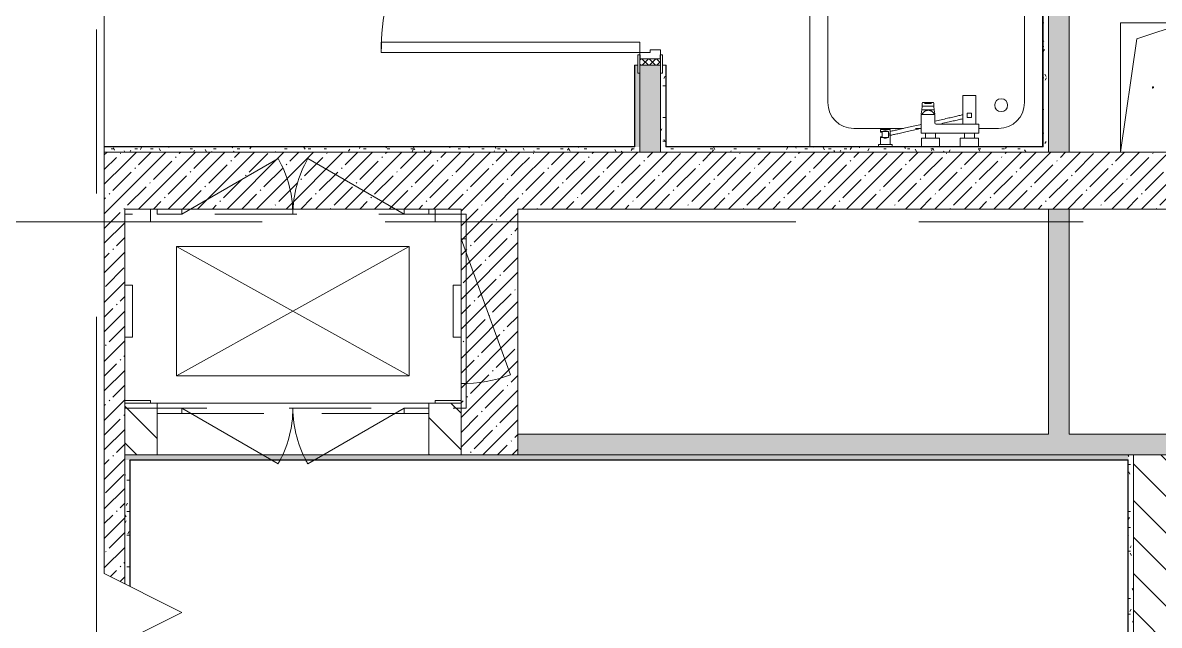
# Model space of a CAD drawing. Header units: millimetres. Extents: x 81566 to 292854, y -8553 to 29000.
# Drawn here: x 84575 to 88970, y 15441 to 17770 of the extents above; entities that cross this region are included whole.
import ezdxf

# ---------------------------------------------------------------- set-up
doc = ezdxf.new("R2010")
doc.units = ezdxf.units.MM
for name, pattern in [('Осевая', [3175, 635, -476.25, 1587.5, -476.25]), ('Снесенные', [714.375, 476.25, -238.125]), ('Штрих', [635, 317.5, -317.5]), ('Штрих короткий', [300, 150, -150])]:
    doc.linetypes.add(name, pattern=pattern)
for name, color, linetype, lineweight in [('A-DETL-GENF', 7, 'Continuous', 9), ('A-DOOR', 7, 'Continuous', 9), ('A-DOOR-FRAM-2', 7, 'Continuous', 9), ('A-GENM', 7, 'Continuous', 9), ('A-GENM-1', 7, 'Штрих', 9), ('A-WALL', 7, 'Continuous', 9), ('I-WALL', 7, 'Continuous', 9), ('M-EQPM-4', 7, 'Снесенные', 9), ('Оси', 7, 'Continuous', 9), ('Оси-2', 7, 'Осевая', 9)]:
    doc.layers.add(name, color=color, linetype=linetype, lineweight=lineweight)
for name, color, linetype, lineweight, true_color in [('A-DOOR-1', 7, 'Continuous', 9, 0xc0c0c0), ('A-DOOR-2', 7, 'Штрих короткий', 9, 0xc0c0c0), ('A-DOOR-FRAM-1', 7, 'Continuous', 9, 0xc0c0c0), ('A-WALL-1', 9, 'Continuous', 9, 0x808080), ('A-WALL-FNSH-1', 9, 'Continuous', 9, 0x808080), ('M-EQPM-1', 7, 'Continuous', 9, 0xb2b2b2), ('M-EQPM-2', 7, 'Штрих', 9, 0xb2b2b2), ('M-EQPM-3', 7, 'Continuous', 9, 0x52e2e2), ('P-SANR-FIXT-1', 9, 'Continuous', 13, 0x808080)]:
    doc.layers.add(name, color=color, linetype=linetype, lineweight=lineweight, true_color=true_color)
pattern_1 = [(45, (0, 0), (-57.024626, 57.024626), []), (45, (57.025, 0), (-57.024626, 57.024626), [100.806, -20.161, 3.353, -16.808])]
pattern_2 = [(135, (0, 0), (-70.71068, -70.71068), [])]
pattern_3 = [(135, (0, 0), (-75.43415, -75.43415), [106.68, -17.78, 3.556, -17.78]), (135, (0, 75.39), (-75.43415, -75.43415), []), (50, (0, 0), (127.52922, -11.15758), [13.335, -146.685]), (355, (0, 0), (-24.66966, 133.74002), [10.668, -117.348]), (100.451, (10.63, -0.93), (102.85973, 122.58178), [11.333, -124.663]), (46.184, (0, 35.56), (189.75516, -29.43036), [20.002, -220.027]), (96.636, (15.81, 33.1), (166.1822, 173.1996), [17, -186.995]), (351.184, (0, 35.56), (166.18393, 173.19757), [16.002, -176.022]), (21, (17.78, 26.67), (106.13027, -71.58603), [13.335, -146.685]), (326, (17.78, 26.67), (43.26188, 128.93175), [10.668, -117.348]), (71.451, (26.62, 20.7), (149.39198, 57.34505), [11.333, -124.663]), (37.5, (0, 0), (2.162228, 59.188357), [3.353, -112.573, 3.353, -115.773, -117.792]), (37.5, (0, 0), (2.162228, 59.188357), [-235.052, 3.353, -114.44]), (7.5, (0, 0), (46.773857, 70.126152), [3.353, -64.567, 3.353, -109.906, -44.894]), (7.5, (0, 0), (46.773857, 70.126152), [-181.178, 3.353, -41.542]), (327.5, (-39.65, 0), (94.913671, -4.010093), [3.353, -41.097, 3.353, -135.331, -184.023]), (327.5, (-39.65, 0), (94.913671, -4.010093), [-183.134, 3.353, -180.67]), (317.5, (-57.43, 0), (103.69057, 17.79882), [3.353, -54.432, 3.353, -88.748, -130.683]), (317.5, (-57.43, 0), (103.69057, 17.79882), [-149.885, 3.353, -127.33])]
pattern_4 = [(0, (0, 0), (121.92, 30.48), [10.058, -81.382, 10.058, -81.382, -487.68]), (0, (0, 0), (121.92, 30.48), [-182.88, 10.058, -172.822, 10.058, -81.382, -213.36]), (0, (0, 0), (121.92, 30.48), [-457.2, 10.058, -50.902, 10.058, -142.342]), (120, (45.72, 15.24), (-87.356454, 90.345817), [10.058, -81.382, 10.058, -81.382, -487.68]), (120, (45.72, 15.24), (-87.356454, 90.345817), [-182.88, 10.058, -172.822, 10.058, -81.382, -213.36]), (120, (45.72, 15.24), (-87.356454, 90.345817), [-457.2, 10.058, -50.902, 10.058, -142.342]), (240, (60.96, 76.2), (-34.563546, -120.825817), [10.058, -81.382, 10.058, -81.382, -487.68]), (240, (60.96, 76.2), (-34.563546, -120.825817), [-182.88, 10.058, -172.822, 10.058, -81.382, -213.36]), (240, (60.96, 76.2), (-34.563546, -120.825817), [-457.2, 10.058, -50.902, 10.058, -142.342])]

# ---------------------------------------------------------------- blocks, each defined once
blk = doc.blocks.new('SND_Aquanet_Душевой поддон_HX108_Квадратный_С опорами_Сантехкомплект__$ - 900х900-30658251-План расстановки мебели и оборудования 2 этажа в осях 23-33')
at = {"layer": 'P-SANR-FIXT-1'}
for p, q in [((-202, 450), (-450, 450)), ((-450, 450), (-450, -450)), ((-52, 450), (-132, 450)), ((133.6, 450), (18, 450)), ((450, 450), (182.4, 450)), ((450, -450), (450, 450)), ((-280, 380), (-203, 380)), ((19, 380), (41.9, 380)), ((88.2, 380), (280, 380)), ((-380, -280), (-380, 280)), ((380, 280), (380, -280)), ((280, -380), (-280, -380)), ((-450, -450), (450, -450))]:
    blk.add_line(p, q, dxfattribs=at)
for centre, radius, start, end in [((-280, 280), 100, 90, 180), ((280, 280), 100, 0, 90), ((-290, 290), 25, 90, 270), ((-290, 290), 25, 270, 90), ((-280, -280), 100, 180, 270), ((280, -280), 100, 270, 0)]:
    blk.add_arc(centre, radius, start, end, dxfattribs=at)
blk = doc.blocks.new('DOR_Проход в стене_Прямоугольный - 1050x1150 EI30-23344994-План расстановки мебели и оборудования 2 этажа в осях 23-33')
at = {"layer": 'A-DOOR-2'}
for p, q in [((525, 100), (-525, 100)), ((525, -100), (-525, -100))]:
    blk.add_line(p, q, dxfattribs=at)
blk = doc.blocks.new('160_Подъемник - 160_Подъемник-23521422-План расстановки мебели и оборудования 2 этажа в осях 23-33')
at = {"layer": 'A-GENM'}
for p, q in [((220, 0), (592.4, 215)), ((220, 0), (592.4, 215)), ((566.4, 200), (592.4, 215)), ((733.6, 200), (707.6, 215)), ((1080, 0), (707.6, 215)), ((1080, 0), (707.6, 215)), ((-20, -95), (-20, 0)), ((-20, 0), (0, 0)), ((0, 0), (0, -95)), ((220, 20), (125, 20)), ((125, 20), (125, 0)), ((220, 20), (125, 20)), ((125, 20), (125, 0)), ((220, 0), (220, 20)), ((220, 0), (220, 20)), ((1080, 0), (1080, 20)), ((1080, 20), (1175, 20)), ((1080, 0), (1080, 20)), ((1080, 20), (1175, 20)), ((1175, 20), (1175, 0)), ((1175, 20), (1175, 0)), ((125, 0), (220, 0)), ((125, 0), (220, 0)), ((1175, 0), (1080, 0)), ((1175, 0), (1080, 0)), ((0, -655), (-191.5, -128.8)), ((0, -95), (-20, -95)), ((0, -655), (-20, -655)), ((-20, -655), (-20, -750)), ((0, -750), (0, -655)), ((-20, -750), (0, -750)), ((125, -770), (125, -750)), ((125, -750), (220, -750)), ((125, -770), (125, -750)), ((125, -750), (220, -750)), ((125, -770), (125, -750)), ((125, -750), (220, -750)), ((220, -770), (125, -770)), ((220, -770), (125, -770)), ((220, -750), (220, -770)), ((220, -750), (254.6, -770)), ((220, -750), (220, -770)), ((220, -750), (592.4, -965)), ((220, -750), (220, -770)), ((220, -750), (592.4, -965)), ((1080, -750), (707.6, -965)), ((1080, -750), (707.6, -965)), ((1080, -750), (1045.4, -770)), ((1080, -750), (1080, -770)), ((1175, -750), (1080, -750)), ((1080, -750), (1080, -770)), ((1175, -750), (1080, -750)), ((1080, -750), (1080, -770)), ((1175, -750), (1080, -750)), ((1080, -770), (1175, -770)), ((1080, -770), (1175, -770)), ((1175, -770), (1175, -750)), ((1175, -770), (1175, -750)), ((1175, -770), (1175, -750))]:
    blk.add_line(p, q, dxfattribs=at)
for centre, radius, start, end in [((220, 0), 430, 27.7919, 30), ((220, 0), 430, 0, 30), ((220, 0), 430, 0, 30), ((1080, 0), 430, 150, 180), ((1080, 0), 430, 150, 180), ((1080, 0), 430, 150, 152.2081), ((0, -655), 560, 90, 110), ((220, -750), 430, 330, 0), ((220, -750), 430, 330, 0), ((220, -750), 430, 357.3215, 0), ((1080, -750), 430, 180, 182.6785), ((1080, -750), 430, 180, 210), ((1080, -750), 430, 180, 210)]:
    blk.add_arc(centre, radius, start, end, dxfattribs=at)
at = {"layer": 'A-GENM-1'}
for p, q in [((1080, 20), (220, 20)), ((220, 20), (1080, 20)), ((1080, 20), (220, 20)), ((220, 20), (1080, 20)), ((-20, -95), (-20, -655)), ((-20, -655), (-20, -95)), ((1080, -770), (220, -770)), ((220, -770), (1080, -770)), ((220, -770), (224.1, -770)), ((1080, -770), (1075.9, -770))]:
    blk.add_line(p, q, dxfattribs=at)
at = {"layer": 'M-EQPM-1'}
for p, q in [((1100, -625), (200, -125)), ((200, -625), (1100, -125)), ((1100, -125), (200, -125)), ((200, -125), (200, -625)), ((1100, -125), (200, -125)), ((200, -125), (200, -625)), ((200, -625), (200, -125)), ((200, -125), (1100, -125)), ((1100, -625), (1100, -125)), ((1100, -625), (1100, -125)), ((1100, -125), (1100, -625)), ((200, -625), (1100, -625)), ((200, -625), (1100, -625)), ((1100, -625), (200, -625))]:
    blk.add_line(p, q, dxfattribs=at)
at = {"layer": 'M-EQPM-2'}
for p, q in [((1300, 0), (0, 0)), ((0, 0), (0, -750)), ((1300, -750), (1300, 0)), ((0, -750), (1300, -750))]:
    blk.add_line(p, q, dxfattribs=at)
blk = doc.blocks.new('Закладная деталь приямка - 150_100-20924311-План расстановки мебели и оборудования 2 этажа в осях 23-33')
at = {"layer": 'M-EQPM-4'}
for p, q in [((86170, 17000), (86170, 17050)), ((86170, 17000), (86170, 17050)), ((86270, 17000), (86170, 17000)), ((86170, 17000), (86270, 17000))]:
    blk.add_line(p, q, dxfattribs=at)
blk = doc.blocks.new('Закладная деталь приямка - 200_100-20924312-План расстановки мебели и оборудования 2 этажа в осях 23-33')
at = {"layer": 'M-EQPM-4'}
for p, q in [((85000, 16755), (84970, 16755)), ((85000, 16755), (84970, 16755)), ((85000, 16555), (85000, 16755)), ((85000, 16755), (85000, 16555)), ((84970, 16555), (85000, 16555)), ((85000, 16555), (84970, 16555))]:
    blk.add_line(p, q, dxfattribs=at)
blk = doc.blocks.new('Закладная деталь приямка - 200_100-V11-План расстановки мебели и оборудования 2 этажа в осях 23-33')
at = {"layer": 'M-EQPM-4'}
for p, q in [((86240, 16755), (86240, 16555)), ((86240, 16555), (86240, 16755)), ((86270, 16755), (86240, 16755)), ((86240, 16755), (86270, 16755)), ((86240, 16555), (86270, 16555)), ((86240, 16555), (86270, 16555))]:
    blk.add_line(p, q, dxfattribs=at)
blk = doc.blocks.new('Закладная деталь приямка - 150_100-V12-План расстановки мебели и оборудования 2 этажа в осях 23-33')
at = {"layer": 'M-EQPM-4'}
for p, q in [((85070, 17050), (85070, 17000)), ((85070, 17050), (85070, 17000)), ((84970, 17000), (85070, 17000)), ((85070, 17000), (84970, 17000))]:
    blk.add_line(p, q, dxfattribs=at)
blk = doc.blocks.new('Закладная деталь приямка - 150_100-V13-План расстановки мебели и оборудования 2 этажа в осях 23-33')
at = {"layer": 'M-EQPM-4'}
for p, q in [((85070, 17050), (85070, 17000)), ((85070, 17000), (85070, 17050)), ((85070, 17000), (84970, 17000)), ((84970, 17000), (85070, 17000))]:
    blk.add_line(p, q, dxfattribs=at)
blk = doc.blocks.new('Закладная деталь приямка - 150_100-V14-План расстановки мебели и оборудования 2 этажа в осях 23-33')
at = {"layer": 'M-EQPM-4'}
for p, q in [((86270, 16310), (86170, 16310)), ((86170, 16310), (86270, 16310)), ((86170, 16310), (86170, 16300)), ((86170, 16310), (86170, 16300))]:
    blk.add_line(p, q, dxfattribs=at)
blk = doc.blocks.new('Закладная деталь приямка - 150_100-V15-План расстановки мебели и оборудования 2 этажа в осях 23-33')
at = {"layer": 'M-EQPM-4'}
for p, q in [((85070, 16310), (84970, 16310)), ((84970, 16310), (85070, 16310)), ((85070, 16300), (85070, 16310)), ((85070, 16310), (85070, 16300))]:
    blk.add_line(p, q, dxfattribs=at)
blk = doc.blocks.new('110_Дверь_СКБ_1Ст_Внутренняя1 - Д-3 _п_ 1100x2100h_много всего-32422909-План расстановки мебели и оборудования 2 этажа в осях 23-33')
at = {"layer": 'A-DOOR'}
h = blk.add_hatch(dxfattribs=at)
h.set_pattern_fill('FP_8', color=256, style=0, pattern_type=2)
h.set_pattern_definition([(135, (1751.41, 104.685), (-14.14214, -14.14214), []), (225, (1751.41, 104.685), (14.14214, -14.14214), [])])
h.paths.add_polyline_path([(537.5, -40), (562.5, -40), (562.5, 40), (537.5, 40)])
at = {"layer": 'A-DOOR-FRAM-2'}
h = blk.add_hatch(dxfattribs=at)
h.set_pattern_fill('FP_9', color=256, style=0, pattern_type=2)
h.set_pattern_definition([(45, (-371.384, 104.685), (-14.1421, 14.1421), []), (135, (-371.384, 104.685), (-14.1421, -14.1421), [])])
h.paths.add_polyline_path([(-537.5, -40), (-512.5, -40), (-512.5, 40), (-537.5, 40)])
at = {"layer": 'A-DOOR-1'}
for p, q in [((-487.5, 1040), (-487.5, 40)), ((-447.5, 1040), (-487.5, 1040)), ((-447.5, 40), (-447.5, 1040)), ((-487.5, 40), (-447.5, 40))]:
    blk.add_line(p, q, dxfattribs=at)
blk.add_arc((-487.5, 40), 1000, 360, 90, dxfattribs=at)
at = {"layer": 'A-DOOR-FRAM-1'}
for p, q in [((-497.5, 48), (-567.5, 48)), ((-567.5, 48), (-567.5, 40)), ((-497.5, 40), (-497.5, 48)), ((592.5, 48), (522.5, 48)), ((522.5, 48), (522.5, 40)), ((592.5, 40), (592.5, 48)), ((-567.5, 40), (-497.5, 40)), ((-512.5, 40), (-537.5, 40)), ((-537.5, 40), (-537.5, -40)), ((-487.5, 40), (-512.5, 40)), ((-512.5, 40), (-512.5, -40)), ((-512.5, -40), (-512.5, 40)), ((-497.5, 40), (-512.5, 40)), ((-512.5, 40), (-512.5, 39)), ((-512.5, 39), (-497.5, 39)), ((-497.5, 39), (-497.5, 40)), ((-487.5, 0), (-487.5, 40)), ((-477.5, 0), (-487.5, 0)), ((-477.5, -40), (-477.5, 0)), ((512.5, 0), (502.5, 0)), ((502.5, 0), (502.5, -40)), ((512.5, 40), (512.5, 0)), ((537.5, 40), (512.5, 40)), ((537.5, 40), (522.5, 40)), ((522.5, 40), (522.5, 39)), ((522.5, 40), (592.5, 40)), ((522.5, 39), (537.5, 39)), ((537.5, -40), (537.5, 40)), ((562.5, 40), (537.5, 40)), ((537.5, 40), (537.5, -40)), ((537.5, 39), (537.5, 40)), ((562.5, -40), (562.5, 40)), ((-497.5, -40), (-567.5, -40)), ((-567.5, -40), (-567.5, -48)), ((-537.5, -40), (-512.5, -40)), ((-497.5, -39), (-512.5, -39)), ((-512.5, -39), (-512.5, -40)), ((-512.5, -40), (-477.5, -40)), ((-512.5, -40), (-497.5, -40)), ((-497.5, -40), (-497.5, -39)), ((-497.5, -48), (-497.5, -40)), ((502.5, -40), (537.5, -40)), ((537.5, -39), (522.5, -39)), ((522.5, -39), (522.5, -40)), ((522.5, -40), (537.5, -40)), ((592.5, -40), (522.5, -40)), ((522.5, -40), (522.5, -48)), ((537.5, -40), (537.5, -39)), ((537.5, -40), (562.5, -40)), ((592.5, -48), (592.5, -40)), ((-567.5, -48), (-497.5, -48)), ((522.5, -48), (592.5, -48))]:
    blk.add_line(p, q, dxfattribs=at)
blk = doc.blocks.new('GM_Отверстие прямоугольное _в плите_ - Отверстие-21613015-План расстановки мебели и оборудования 2 этажа в осях 23-33')
at = {"layer": 'A-GENM'}
for p, q in [((-125, -250), (-125, 250)), ((-125, 250), (125, 250)), ((125, 250), (-125, 250)), ((-125, 250), (-125, -250)), ((-62.5, 187.5), (125, 250)), ((125, 250), (125, -250)), ((125, -250), (125, 250)), ((-125, -250), (-62.5, 187.5))]:
    blk.add_line(p, q, dxfattribs=at)
for start, end in [(360, 180), (180, 360)]:
    blk.add_arc((0, 0), 2.5, start, end, dxfattribs=at)
blk = doc.blocks.new('Смеситель для ванны с душевым гарнитуром - Смеситель для ванны с душевым гарнитуром-30756537-План расстановки мебели и оборудования 2 этажа в осях 23-33')
at = {"layer": 'P-SANR-FIXT-1'}
for p, q in [((88053.5, 17447.4), (88053.3, 17445.9)), ((88053.8, 17449.8), (88053.5, 17447.4)), ((88097.9, 17447.4), (88053.5, 17447.4)), ((88054.2, 17462.1), (88053.7, 17458.6)), ((88053.7, 17458.6), (88053.7, 17449.8)), ((88054.2, 17462.1), (88097.3, 17462.1)), ((88063.2, 17457.5), (88063.2, 17459.9)), ((88065.3, 17458.1), (88063.2, 17458.1)), ((88063.2, 17457.5), (88063.2, 17456)), ((88063.2, 17457.5), (88063.2, 17455.9)), ((88065.3, 17460.2), (88086.1, 17460.2)), ((88065.3, 17460.2), (88065.3, 17457.2)), ((88086.1, 17457.2), (88065.3, 17457.2)), ((88086.1, 17460.2), (88086.1, 17457.2)), ((88088.2, 17458.1), (88086.1, 17458.1)), ((88088.2, 17459.9), (88088.2, 17457.5)), ((88088.2, 17457.5), (88088.2, 17455.9)), ((88088.2, 17456), (88088.2, 17457.5)), ((88097.7, 17458.6), (88097.3, 17462.1)), ((88097.7, 17449.8), (88097.7, 17458.6)), ((88097.9, 17447.4), (88097.7, 17449.8)), ((88098.1, 17445.9), (88097.9, 17447.4)), ((88210.7, 17487.8), (88210.7, 17378.3)), ((88260.2, 17488.3), (88211.2, 17488.3)), ((88260.7, 17378.3), (88260.7, 17487.8)), ((88049.7, 17413.8), (88049.7, 17344.3)), ((88049.7, 17413.8), (88049.7, 17344.3)), ((88051.7, 17433), (88049.8, 17417.4)), ((88049.8, 17416.6), (88049.8, 17417.4)), ((88049.8, 17416.6), (88054.8, 17416.6)), ((88100.7, 17414.8), (88050.7, 17414.8)), ((88100.7, 17414.8), (88050.7, 17414.8)), ((88053.3, 17445.9), (88051.7, 17433)), ((88099.7, 17433), (88051.7, 17433)), ((88099.7, 17433), (88098.1, 17445.9)), ((88098.2, 17416.6), (88101.6, 17416.6)), ((88101.6, 17417.4), (88099.7, 17433)), ((88101.6, 17417.4), (88101.6, 17416.6)), ((88101.7, 17383.3), (88101.7, 17413.8)), ((88101.7, 17383.3), (88101.7, 17413.8)), ((88227.7, 17420.3), (88227.7, 17404.3)), ((88228.2, 17420.3), (88227.7, 17420.3)), ((88227.7, 17420.3), (88228.2, 17420.3)), ((88228.2, 17404.3), (88227.7, 17404.3)), ((88227.7, 17404.3), (88228.2, 17404.3)), ((88228.2, 17420.3), (88243.2, 17420.3)), ((88243.2, 17404.3), (88228.2, 17404.3)), ((88243.2, 17420.3), (88243.7, 17420.3)), ((88243.7, 17420.3), (88243.2, 17420.3)), ((88243.2, 17404.3), (88243.7, 17404.3)), ((88243.7, 17404.3), (88243.2, 17404.3)), ((88243.7, 17404.3), (88243.7, 17420.3)), ((88270.7, 17378.3), (88106.7, 17378.3)), ((88270.7, 17378.3), (88106.7, 17378.3)), ((88271.7, 17344.3), (88271.7, 17377.3)), ((88271.7, 17344.3), (88271.7, 17377.3)), ((87930, 17357), (87891.5, 17357)), ((87891.5, 17357), (87891.5, 17349.5)), ((87898.7, 17349.5), (87891.5, 17349.5)), ((87891.5, 17349.5), (87891.5, 17347.3)), ((87891.5, 17349.5), (87898.7, 17349.5)), ((87891.5, 17328.3), (87891.5, 17326.3)), ((87891.5, 17326.3), (87898.7, 17326.3)), ((87898.7, 17326.3), (87891.5, 17326.3)), ((87891.5, 17326.3), (87891.5, 17299)), ((87892, 17346.8), (87898.7, 17346.8)), ((87898.7, 17328.8), (87892, 17328.8)), ((87922.7, 17349.8), (87898.7, 17349.8)), ((87898.7, 17349.8), (87898.7, 17325.8)), ((87898.7, 17325.8), (87922.7, 17325.8)), ((87902.3, 17351.3), (87902.3, 17349.8)), ((87902.3, 17351.3), (87902.3, 17349.8)), ((87902.3, 17351.3), (87902.3, 17349.8)), ((87902.3, 17351.3), (87902.3, 17349.8)), ((87902.3, 17351.3), (87902.3, 17349.8)), ((87902.3, 17351.3), (87902.3, 17349.8)), ((87902.3, 17351.3), (87902.3, 17349.8)), ((87902.3, 17351.3), (87902.3, 17349.8)), ((87902.3, 17351.3), (87905.5, 17351.3)), ((87905.5, 17351.3), (87902.3, 17351.3)), ((87902.3, 17351.3), (87905.5, 17351.3)), ((87905.5, 17351.3), (87902.3, 17351.3)), ((87902.3, 17351.3), (87905.5, 17351.3)), ((87905.5, 17351.3), (87902.3, 17351.3)), ((87902.3, 17351.3), (87905.5, 17351.3)), ((87905.5, 17351.3), (87902.3, 17351.3)), ((87902.3, 17351.3), (87905.5, 17351.3)), ((87905.5, 17351.3), (87902.3, 17351.3)), ((87902.3, 17351.3), (87905.5, 17351.3)), ((87905.5, 17351.3), (87902.3, 17351.3)), ((87902.3, 17351.3), (87905.5, 17351.3)), ((87905.5, 17351.3), (87902.3, 17351.3)), ((87902.3, 17351.3), (87905.5, 17351.3)), ((87905.5, 17351.3), (87902.3, 17351.3)), ((87905.5, 17349.8), (87905.5, 17351.3)), ((87905.5, 17349.8), (87905.5, 17351.3)), ((87905.5, 17349.8), (87905.5, 17351.3)), ((87905.5, 17349.8), (87905.5, 17351.3)), ((87905.5, 17349.8), (87905.5, 17351.3)), ((87905.5, 17349.8), (87905.5, 17351.3)), ((87905.5, 17349.8), (87905.5, 17351.3)), ((87905.5, 17349.8), (87905.5, 17351.3)), ((87906.9, 17351.3), (87906.9, 17349.8)), ((87906.9, 17351.3), (87906.9, 17349.8)), ((87906.9, 17351.3), (87906.9, 17349.8)), ((87906.9, 17351.3), (87906.9, 17349.8)), ((87906.9, 17351.3), (87906.9, 17349.8)), ((87906.9, 17351.3), (87906.9, 17349.8)), ((87906.9, 17351.3), (87906.9, 17349.8)), ((87906.9, 17351.3), (87906.9, 17349.8)), ((87906.9, 17351.3), (87910.1, 17351.3)), ((87910.1, 17351.3), (87906.9, 17351.3)), ((87906.9, 17351.3), (87910.1, 17351.3)), ((87910.1, 17351.3), (87906.9, 17351.3)), ((87906.9, 17351.3), (87910.1, 17351.3)), ((87910.1, 17351.3), (87906.9, 17351.3)), ((87906.9, 17351.3), (87910.1, 17351.3)), ((87910.1, 17351.3), (87906.9, 17351.3)), ((87906.9, 17351.3), (87910.1, 17351.3)), ((87910.1, 17351.3), (87906.9, 17351.3)), ((87906.9, 17351.3), (87910.1, 17351.3)), ((87910.1, 17351.3), (87906.9, 17351.3)), ((87906.9, 17351.3), (87910.1, 17351.3)), ((87910.1, 17351.3), (87906.9, 17351.3)), ((87906.9, 17351.3), (87910.1, 17351.3)), ((87910.1, 17351.3), (87906.9, 17351.3)), ((87910.1, 17349.8), (87910.1, 17351.3)), ((87910.1, 17349.8), (87910.1, 17351.3)), ((87910.1, 17349.8), (87910.1, 17351.3)), ((87910.1, 17349.8), (87910.1, 17351.3)), ((87910.1, 17349.8), (87910.1, 17351.3)), ((87910.1, 17349.8), (87910.1, 17351.3)), ((87910.1, 17349.8), (87910.1, 17351.3)), ((87910.1, 17349.8), (87910.1, 17351.3)), ((87911.4, 17351.3), (87911.4, 17349.8)), ((87911.4, 17351.3), (87911.4, 17349.8)), ((87911.4, 17351.3), (87911.4, 17349.8)), ((87911.4, 17351.3), (87911.4, 17349.8)), ((87911.4, 17351.3), (87911.4, 17349.8)), ((87911.4, 17351.3), (87911.4, 17349.8)), ((87911.4, 17351.3), (87911.4, 17349.8)), ((87911.4, 17351.3), (87911.4, 17349.8)), ((87911.4, 17351.3), (87914.6, 17351.3)), ((87914.6, 17351.3), (87911.4, 17351.3)), ((87911.4, 17351.3), (87914.6, 17351.3)), ((87914.6, 17351.3), (87911.4, 17351.3)), ((87911.4, 17351.3), (87914.6, 17351.3)), ((87914.6, 17351.3), (87911.4, 17351.3)), ((87911.4, 17351.3), (87914.6, 17351.3)), ((87914.6, 17351.3), (87911.4, 17351.3)), ((87911.4, 17351.3), (87914.6, 17351.3)), ((87914.6, 17351.3), (87911.4, 17351.3)), ((87911.4, 17351.3), (87914.6, 17351.3)), ((87914.6, 17351.3), (87911.4, 17351.3)), ((87911.4, 17351.3), (87914.6, 17351.3)), ((87914.6, 17351.3), (87911.4, 17351.3)), ((87911.4, 17351.3), (87914.6, 17351.3)), ((87914.6, 17351.3), (87911.4, 17351.3)), ((87914.6, 17349.8), (87914.6, 17351.3)), ((87914.6, 17349.8), (87914.6, 17351.3)), ((87914.6, 17349.8), (87914.6, 17351.3)), ((87914.6, 17349.8), (87914.6, 17351.3)), ((87914.6, 17349.8), (87914.6, 17351.3)), ((87914.6, 17349.8), (87914.6, 17351.3)), ((87914.6, 17349.8), (87914.6, 17351.3)), ((87914.6, 17349.8), (87914.6, 17351.3)), ((87915.9, 17351.3), (87915.9, 17349.8)), ((87915.9, 17351.3), (87915.9, 17349.8)), ((87915.9, 17351.3), (87915.9, 17349.8)), ((87915.9, 17351.3), (87915.9, 17349.8)), ((87915.9, 17351.3), (87915.9, 17349.8)), ((87915.9, 17351.3), (87915.9, 17349.8)), ((87915.9, 17351.3), (87915.9, 17349.8)), ((87915.9, 17351.3), (87915.9, 17349.8)), ((87915.9, 17351.3), (87919.1, 17351.3)), ((87919.1, 17351.3), (87915.9, 17351.3)), ((87915.9, 17351.3), (87919.1, 17351.3)), ((87919.1, 17351.3), (87915.9, 17351.3)), ((87915.9, 17351.3), (87919.1, 17351.3)), ((87919.1, 17351.3), (87915.9, 17351.3)), ((87915.9, 17351.3), (87919.1, 17351.3)), ((87919.1, 17351.3), (87915.9, 17351.3)), ((87915.9, 17351.3), (87919.1, 17351.3)), ((87919.1, 17351.3), (87915.9, 17351.3)), ((87915.9, 17351.3), (87919.1, 17351.3)), ((87919.1, 17351.3), (87915.9, 17351.3)), ((87915.9, 17351.3), (87919.1, 17351.3)), ((87919.1, 17351.3), (87915.9, 17351.3)), ((87915.9, 17351.3), (87919.1, 17351.3)), ((87919.1, 17351.3), (87915.9, 17351.3)), ((87919.1, 17349.8), (87919.1, 17351.3)), ((87919.1, 17349.8), (87919.1, 17351.3)), ((87919.1, 17349.8), (87919.1, 17351.3)), ((87919.1, 17349.8), (87919.1, 17351.3)), ((87919.1, 17349.8), (87919.1, 17351.3)), ((87919.1, 17349.8), (87919.1, 17351.3)), ((87919.1, 17349.8), (87919.1, 17351.3)), ((87919.1, 17349.8), (87919.1, 17351.3)), ((87922.7, 17325.8), (87922.7, 17349.8)), ((87930, 17299), (87930, 17357)), ((88050.7, 17343.3), (88270.7, 17343.3)), ((88050.7, 17343.3), (88270.7, 17343.3)), ((88050.7, 17324), (88120.7, 17324)), ((88050.7, 17324), (88050.7, 17291)), ((88050.7, 17324), (88120.7, 17324)), ((88050.7, 17324), (88050.7, 17291)), ((88066.5, 17343.3), (88066.5, 17324)), ((88105, 17324), (88105, 17343.3)), ((88120.7, 17291), (88120.7, 17324)), ((88120.7, 17291), (88120.7, 17324)), ((88200.7, 17324), (88270.7, 17324)), ((88200.7, 17324), (88200.7, 17291)), ((88200.7, 17324), (88270.7, 17324)), ((88200.7, 17324), (88200.7, 17291)), ((88216.5, 17343.3), (88216.5, 17324)), ((88255, 17324), (88255, 17343.3)), ((88270.7, 17291), (88270.7, 17324)), ((88270.7, 17291), (88270.7, 17324)), ((87884.7, 17299), (87884.7, 17291)), ((87886.3, 17299), (87884.7, 17299)), ((87884.7, 17299), (87886.3, 17299)), ((87886.3, 17291), (87884.7, 17291)), ((87884.7, 17291), (87886.3, 17291)), ((87886.3, 17299), (87935.1, 17299)), ((87935.1, 17291), (87886.3, 17291)), ((87935.1, 17299), (87936.7, 17299)), ((87936.7, 17299), (87935.1, 17299)), ((87935.1, 17291), (87936.7, 17291)), ((87936.7, 17291), (87935.1, 17291)), ((87936.7, 17291), (87936.7, 17299)), ((88120.7, 17291), (88050.7, 17291)), ((88120.7, 17291), (88050.7, 17291)), ((88270.7, 17291), (88200.7, 17291)), ((88270.7, 17291), (88200.7, 17291))]:
    blk.add_line(p, q, dxfattribs=at)
at = {"layer": 'P-SANR-FIXT-1', "flags": 128}
for points in [[(88065.3, 17457.2), (88064.9, 17457.2), (88064.4, 17457.2), (88064, 17457.3), (88063.7, 17457.3), (88063.4, 17457.3), (88063.3, 17457.4), (88063.2, 17457.5)], [(88063.3, 17460), (88063.4, 17460), (88063.7, 17460.1), (88064, 17460.1), (88064.4, 17460.2), (88064.9, 17460.2), (88065.3, 17460.2)], [(88086.1, 17460.2), (88086.6, 17460.2), (88087, 17460.2), (88087.4, 17460.1), (88087.7, 17460.1), (88088, 17460), (88088.2, 17460)], [(88088.2, 17457.5), (88088.2, 17457.4), (88088, 17457.3), (88087.7, 17457.3), (88087.4, 17457.3), (88087, 17457.2), (88086.6, 17457.2), (88086.1, 17457.2)], [(88053.1, 17414.8), (88053.4, 17415.7), (88053.8, 17416.7), (88054.2, 17417.6), (88054.7, 17418.5), (88055.1, 17419.3), (88055.7, 17420.2), (88056.2, 17421), (88056.8, 17421.8), (88057.4, 17422.6), (88058.1, 17423.4), (88058.8, 17424.1), (88059.5, 17424.8), (88060.2, 17425.5), (88061, 17426.1), (88061.8, 17426.7), (88062.6, 17427.3), (88063.4, 17427.9), (88064.3, 17428.4), (88065.1, 17428.9), (88066, 17429.3), (88067, 17429.7), (88067.9, 17430.1), (88068.8, 17430.4), (88069.8, 17430.7), (88070.8, 17431), (88071.7, 17431.2), (88072.7, 17431.4), (88073.7, 17431.5), (88074.7, 17431.6), (88075.7, 17431.7), (88076.7, 17431.7)], [(88077.7, 17431.7), (88078.7, 17431.6), (88079.7, 17431.5), (88080.7, 17431.4), (88081.7, 17431.2), (88082.7, 17431), (88083.6, 17430.7), (88084.6, 17430.4), (88085.5, 17430.1), (88086.4, 17429.7), (88087.4, 17429.3), (88088.3, 17428.9), (88089.1, 17428.4), (88090, 17427.9), (88090.8, 17427.3), (88091.6, 17426.8), (88092.4, 17426.1), (88093.2, 17425.5), (88093.9, 17424.8), (88094.6, 17424.1), (88095.3, 17423.4), (88096, 17422.6), (88096.6, 17421.8), (88097.2, 17421), (88097.7, 17420.2), (88098.3, 17419.4), (88098.8, 17418.5), (88099.2, 17417.6), (88099.6, 17416.7), (88100, 17415.8), (88100.4, 17414.8)], [(88102, 17389.3), (88108.3, 17390.8), (88114.6, 17392.2), (88120.8, 17393.6), (88127, 17395.1), (88133.1, 17396.4), (88139, 17397.8), (88144.9, 17399.2), (88150.6, 17400.5), (88156.2, 17401.8), (88161.7, 17403), (88167, 17404.2), (88172.2, 17405.4), (88177.2, 17406.6), (88182, 17407.7), (88186.7, 17408.8), (88191.2, 17409.8), (88195.5, 17410.8), (88199.6, 17411.7), (88203.5, 17412.6), (88207.1, 17413.4), (88210.6, 17414.2)], [(88049.7, 17361.9), (88044.2, 17360.7), (88037.9, 17359.2), (88031.6, 17357.8), (88025.3, 17356.4), (88019.2, 17354.9), (88013.1, 17353.6), (88007.2, 17352.2), (88001.3, 17350.8), (87995.6, 17349.5), (87990, 17348.2), (87984.5, 17347), (87979.2, 17345.8), (87974, 17344.6), (87969, 17343.4), (87964.1, 17342.3), (87959.5, 17341.2), (87955, 17340.2), (87950.7, 17339.2), (87946.6, 17338.3), (87942.7, 17337.4), (87939, 17336.6), (87935.6, 17335.8), (87932.3, 17335), (87930, 17334.5)], [(87930.5, 17350), (87933.8, 17350.7), (87937.4, 17351.6), (87941.1, 17352.4), (87945.1, 17353.3), (87949.3, 17354.3), (87953.7, 17355.3), (87958.2, 17356.4), (87963, 17357.4), (87967.9, 17358.6), (87973, 17359.7), (87978.3, 17360.9), (87983.7, 17362.2), (87989.2, 17363.4), (87994.9, 17364.7), (88000.6, 17366.1), (88006.6, 17367.4), (88012.6, 17368.8), (88018.7, 17370.2), (88024.8, 17371.6), (88031.1, 17373.1), (88037.4, 17374.5), (88043.8, 17376), (88049.7, 17377.3)], [(88210.7, 17398.9), (88208.8, 17398.4), (88205.1, 17397.6), (88201.1, 17396.7), (88196.9, 17395.7), (88192.5, 17394.7), (88187.9, 17393.6), (88183.2, 17392.6), (88178.3, 17391.4), (88173.2, 17390.3), (88167.9, 17389.1), (88162.5, 17387.8), (88157, 17386.6), (88151.3, 17385.3), (88145.5, 17383.9), (88139.6, 17382.6), (88133.6, 17381.2), (88127.5, 17379.8), (88121.3, 17378.4)]]:
    blk.add_lwpolyline(points, dxfattribs=at)
at = {"layer": 'P-SANR-FIXT-1'}
for centre, radius, start, end in [((88211.2, 17487.8), 0.5, 90, 180), ((88260.2, 17487.8), 0.5, 0, 90), ((88050.7, 17413.8), 1, 90, 180), ((88050.7, 17413.8), 1, 90, 180), ((88100.7, 17413.8), 1, 0, 90), ((88100.7, 17413.8), 1, 0, 90), ((88106.7, 17383.3), 5, 180, 270), ((88106.7, 17383.3), 5, 180, 270), ((88270.7, 17377.3), 1, 0, 90), ((88270.7, 17377.3), 1, 0, 90), ((87892, 17347.3), 0.5, 180, 270), ((87892, 17328.3), 0.5, 90, 180), ((87910.7, 17337.8), 14.2, 238.1524, 301.7439), ((87910.7, 17337.8), 14.2, 238.1524, 301.7439), ((87910.7, 17337.8), 14.2, 61.684, 118.0974), ((87910.7, 17337.8), 14.2, 61.684, 118.0974), ((87910.7, 17337.8), 14.2, 328.2631, 31.8541), ((87910.7, 17337.8), 14.2, 328.2631, 31.8541), ((88050.7, 17344.3), 1, 180, 270), ((88050.7, 17344.3), 1, 180, 270), ((88270.7, 17344.3), 1, 270, 0), ((88270.7, 17344.3), 1, 270, 0)]:
    blk.add_arc(centre, radius, start, end, dxfattribs=at)
blk = doc.blocks.new('DET_L_Линия разрыва - М100-30654842-План расстановки мебели и оборудования 2 этажа в осях 23-33')
at = {"layer": 'A-DETL-GENF'}
for p, q in [((11889.9, 300), (11739.9, 0)), ((12189.9, -300), (11889.9, 300)), ((11739.9, 0), (0, 0))]:
    blk.add_line(p, q, dxfattribs=at)

msp = doc.modelspace()

# ---------------------------------------------------------------- hatches: boundary and pattern name
at = {"layer": 'I-WALL'}
h = msp.add_hatch(dxfattribs=at)
h.set_pattern_fill('FP_41', color=256, style=0, pattern_type=2)
h.set_pattern_definition(pattern_4)
h.paths.add_polyline_path([(86953.7, 17290), (86961.7, 17290), (86961.7, 17575.4), (86953.7, 17575.4), (86953.7, 17605.4), (86941.7, 17605.4), (86941.7, 17290)])
h.paths.add_polyline_path([(86941.7, 18705.4), (86953.7, 18705.4), (86953.7, 18735.4), (86961.7, 18735.4), (86961.2, 19905.8), (86953.7, 19905.8), (86953.7, 19935.8), (86941.7, 19935.8), (86941.7, 19905.8)])
h.paths.add_polyline_path([(86953.7, 21035.8), (86953.7, 21065.8), (86961.7, 21065.8), (86961.7, 21335.8), (86941.7, 21335.8), (86941.7, 21035.8)])
h = msp.add_hatch(dxfattribs=at)
h.set_pattern_fill('FP_19', color=256, style=0, pattern_type=2)
h.set_pattern_definition(pattern_3)
h.paths.add_polyline_path([(86961.7, 17270), (87041.7, 17270), (87041.7, 17605.4), (86961.7, 17605.4), (86961.7, 17290)])
h.paths.add_polyline_path([(86961.7, 18705.4), (87041.7, 18705.4), (87041.7, 19935.8), (86961.7, 19935.8), (86961.7, 18735.4)])
h.paths.add_polyline_path([(87041.7, 21035.8), (87041.7, 21235.8), (86961.7, 21235.8), (86961.7, 21035.8)])
h = msp.add_hatch(dxfattribs=at)
h.set_pattern_fill('FP_19', color=256, style=0, pattern_type=2)
h.set_pattern_definition(pattern_3)
h.paths.add_polyline_path([(88621.7, 16180), (88621.7, 17050), (88541.7, 17050), (88541.7, 16180)])
h.paths.add_polyline_path([(88621.7, 17270), (88621.7, 21235.8), (88541.7, 21235.8), (88541.7, 17270)])
h = msp.add_hatch(dxfattribs=at)
h.set_pattern_fill('FP_41', color=256, style=0, pattern_type=2)
h.set_pattern_definition(pattern_4)
h.paths.add_polyline_path([(87061.7, 17270), (87061.7, 17605.4), (87049.7, 17605.4), (87049.7, 17575.4), (87041.7, 17575.4), (87041.7, 17270)])
h.paths.add_polyline_path([(87061.7, 18705.4), (87061.7, 19590), (87041.7, 19590), (87042.4, 18735.4), (87049.7, 18735.4), (87049.7, 18705.4)])
h = msp.add_hatch(dxfattribs=at)
h.set_pattern_fill('FP_41', color=256, style=0, pattern_type=2)
h.set_pattern_definition(pattern_4)
h.paths.add_polyline_path([(88541.7, 17290), (88541.7, 19590), (88521.7, 19590), (88521.7, 17290)])
h = msp.add_hatch(dxfattribs=at)
h.set_pattern_fill('FP_41', color=256, style=0, pattern_type=2)
h.set_pattern_definition(pattern_4)
h.paths.add_polyline_path([(86961.7, 17270), (86961.7, 17290), (84890.7, 17290), (84890.7, 17270), (86490, 17270)])
h = msp.add_hatch(dxfattribs=at)
h.set_pattern_fill('FP_41', color=256, style=0, pattern_type=2)
h.set_pattern_definition(pattern_4)
h.paths.add_polyline_path([(88123.4, 17270), (88541.7, 17270), (88541.7, 17290), (87061.7, 17290), (87061.7, 17270), (87961.7, 17270)])
h = msp.add_hatch(dxfattribs=at)
h.set_pattern_fill('FP_2', color=256, style=0, pattern_type=2)
h.set_pattern_definition(pattern_1)
h.paths.add_polyline_path([(84890.7, 16080), (84970, 16080), (84970, 17270), (84890.7, 17270), (84890.7, 16092.8)])
h = msp.add_hatch(dxfattribs=at)
h.set_pattern_fill('FP_2', color=256, style=0, pattern_type=2)
h.set_pattern_definition(pattern_1)
h.paths.add_polyline_path([(86270, 17050), (86490, 17050), (86490, 17270), (84970, 17270), (84970, 17050), (85860.2, 17050)])
h = msp.add_hatch(dxfattribs=at)
h.set_pattern_fill('FP_2', color=256, style=0, pattern_type=2)
h.set_pattern_definition(pattern_1)
h.paths.add_polyline_path([(92376.7, 17050), (92810, 17050), (92810, 17270), (86490, 17270), (86490, 17050), (92326.4, 17050)])
h = msp.add_hatch(dxfattribs=at)
h.set_pattern_fill('FP_2', color=256, style=0, pattern_type=2)
h.set_pattern_definition(pattern_1)
h.paths.add_polyline_path([(86490, 16100), (86490, 17050), (86270, 17050), (86270, 16100)])
h = msp.add_hatch(dxfattribs=at)
h.set_pattern_fill('FP_4', color=256, style=0, pattern_type=2)
h.set_pattern_definition(pattern_2)
h.paths.add_polyline_path([(86270, 16100), (86270, 16300), (86145, 16300), (86145, 16100)])
h.paths.add_polyline_path([(85095, 16100), (85095, 16300), (84970, 16300), (84970, 16100)])
h = msp.add_hatch(dxfattribs=at)
h.set_pattern_fill('FP_19', color=256, style=0, pattern_type=2)
h.set_pattern_definition(pattern_3)
h.paths.add_polyline_path([(89630, 16100), (89630, 16180), (86490, 16180), (86490, 16100), (89093.3, 16100)])
h = msp.add_hatch(dxfattribs=at)
h.set_pattern_fill('FP_41', color=256, style=0, pattern_type=2)
h.set_pattern_definition(pattern_4)
h.paths.add_polyline_path([(88849, 16080), (88850, 16080), (88850, 16100), (84970, 16100), (84970, 16080), (88446.7, 16080)])
h = msp.add_hatch(dxfattribs=at)
h.set_pattern_fill('FP_41', color=256, style=0, pattern_type=2)
h.set_pattern_definition(pattern_4)
h.paths.add_polyline_path([(88870, 14180), (88870, 16100), (88850, 16100), (88850, 14180)])
h = msp.add_hatch(dxfattribs=at)
h.set_pattern_fill('FP_4', color=256, style=0, pattern_type=2)
h.set_pattern_definition(pattern_2)
h.paths.add_polyline_path([(89070, 13600), (89070, 16100), (88870, 16100), (88870, 13600)])
h = msp.add_hatch(dxfattribs=at)
h.set_pattern_fill('FP_2', color=256, style=0, pattern_type=2)
h.set_pattern_definition(pattern_1)
h.paths.add_polyline_path([(84890.7, 10400), (84970, 10400), (84970, 15380.6), (84750, 15270.6), (84750, 15111.2), (84890.7, 15040.9), (84890.7, 12318.2)])
h.paths.add_polyline_path([(84970, 15601.2), (84970, 16080), (84890.7, 16080), (84890.7, 15640.9)])
h = msp.add_hatch(dxfattribs=at)
h.set_pattern_fill('FP_41', color=256, style=0, pattern_type=2)
h.set_pattern_definition(pattern_4)
h.paths.add_polyline_path([(84970, 13600), (84990, 13600), (84990, 15390.6), (84970, 15380.6), (84970, 14480.9)])
h.paths.add_polyline_path([(84990, 15591.2), (84990, 16080), (84970, 16080), (84970, 15601.2), (84973.9, 15599.3)])

# ---------------------------------------------------------------- linework, layer by layer
at = {"layer": 'A-WALL'}
for p, q in [((88541.7, 19610), (88541.7, 17270)), ((88521.7, 17290), (88521.7, 19590)), ((87061.7, 17605.4), (87061.7, 17290)), ((86961.7, 17270), (86961.7, 17575.4)), ((87041.7, 17270), (87041.7, 17575.4)), ((84890.7, 17290), (86941.7, 17290)), ((88521.7, 17290), (87061.7, 17290)), ((89160, 17270), (86961.7, 17270)), ((84970, 16080), (84970, 16100)), ((89630, 16100), (84970, 16100)), ((84970, 16100), (84970, 15601.2)), ((88870, 13600), (88870, 16100)), ((88850, 16080), (84990, 16080)), ((84990, 16080), (84990, 15591.2)), ((88850, 16080), (88850, 14200))]:
    msp.add_line(p, q, dxfattribs=at)
at = {"layer": 'A-WALL-1'}
for p, q in [((88621.7, 17270), (88621.7, 21235.8)), ((86953.7, 17605.4), (86941.7, 17605.4)), ((86941.7, 17605.4), (86941.7, 17290)), ((87061.7, 17605.4), (87049.7, 17605.4)), ((84890.7, 17270), (86961.7, 17270)), ((84970, 17050), (86270, 17050)), ((84970, 16100), (84970, 17050)), ((86270, 17050), (86270, 16100)), ((86490, 16100), (86490, 17050)), ((86490, 17050), (89630, 17050)), ((88541.7, 17050), (88541.7, 16180)), ((88621.7, 16180), (88621.7, 17050)), ((85095, 16300), (84970, 16300)), ((85095, 16100), (85095, 16300)), ((86270, 16300), (86145, 16300)), ((86145, 16300), (86145, 16100)), ((88541.7, 16180), (86490, 16180)), ((89550, 16180), (88621.7, 16180))]:
    msp.add_line(p, q, dxfattribs=at)
at = {"layer": 'A-WALL-FNSH-1'}
for p, q in [((88520.7, 19589), (88520.7, 17291)), ((86941.7, 17605.4), (86940.7, 17605.4)), ((86940.7, 17605.4), (86940.7, 17291)), ((87062.7, 17605.4), (87061.7, 17605.4)), ((87062.7, 17291), (87062.7, 17605.4)), ((86940.7, 17291), (84890.7, 17291)), ((88520.7, 17291), (87062.7, 17291)), ((84991, 16079), (88849, 16079)), ((84991, 15590.7), (84991, 16079)), ((88849, 16079), (88849, 14201))]:
    msp.add_line(p, q, dxfattribs=at)
at = {"layer": 'I-WALL'}
msp.add_line((85095, 16300), (86145, 16300), dxfattribs=at)
at = {"layer": 'Оси'}
msp.add_line((82365.6, 17000), (84865.6, 17000), dxfattribs=at)
at = {"layer": 'Оси-2'}
for p, q in [((84860, 1234.4), (84860, 19415.1)), ((84865.6, 17000), (122760, 17000))]:
    msp.add_line(p, q, dxfattribs=at)

# ---------------------------------------------------------------- block references
at = {"layer": 'A-DETL-GENF', "rotation": 270.0000000000003}
msp.add_blockref('DET_L_Линия разрыва - М100-30654842-План расстановки мебели и оборудования 2 этажа в осях 23-33', (84890.7, 27380.8), dxfattribs=at)
at = {"layer": 'A-DOOR-1'}
for name, p, rotation in [('110_Дверь_СКБ_1Ст_Внутренняя1 - Д-3 _п_ 1100x2100h_много всего-32422909-План расстановки мебели и оборудования 2 этажа в осях 23-33', (87001.7, 18142.9), 90), ('DOR_Проход в стене_Прямоугольный - 1050x1150 EI30-23344994-План расстановки мебели и оборудования 2 этажа в осях 23-33', (85620, 16200), 180)]:
    msp.add_blockref(name, p, dxfattribs=dict(at, rotation=rotation))
at = {"layer": 'A-GENM'}
msp.add_blockref('GM_Отверстие прямоугольное _в плите_ - Отверстие-21613015-План расстановки мебели и оборудования 2 этажа в осях 23-33', (88945.7, 17520), dxfattribs=at)
at = {"layer": 'M-EQPM-1', "rotation": 180}
msp.add_blockref('160_Подъемник - 160_Подъемник-23521422-План расстановки мебели и оборудования 2 этажа в осях 23-33', (86270, 16280), dxfattribs=at)
at = {"layer": 'M-EQPM-3'}
for name in ['Закладная деталь приямка - 150_100-V12-План расстановки мебели и оборудования 2 этажа в осях 23-33', 'Закладная деталь приямка - 150_100-V13-План расстановки мебели и оборудования 2 этажа в осях 23-33', 'Закладная деталь приямка - 150_100-20924311-План расстановки мебели и оборудования 2 этажа в осях 23-33', 'Закладная деталь приямка - 150_100-20924311-План расстановки мебели и оборудования 2 этажа в осях 23-33', 'Закладная деталь приямка - 200_100-20924312-План расстановки мебели и оборудования 2 этажа в осях 23-33', 'Закладная деталь приямка - 200_100-V11-План расстановки мебели и оборудования 2 этажа в осях 23-33', 'Закладная деталь приямка - 150_100-V15-План расстановки мебели и оборудования 2 этажа в осях 23-33', 'Закладная деталь приямка - 150_100-V15-План расстановки мебели и оборудования 2 этажа в осях 23-33', 'Закладная деталь приямка - 150_100-V14-План расстановки мебели и оборудования 2 этажа в осях 23-33', 'Закладная деталь приямка - 150_100-V14-План расстановки мебели и оборудования 2 этажа в осях 23-33']:
    msp.add_blockref(name, (0, 0), dxfattribs=at)
at = {"layer": 'P-SANR-FIXT-1', "rotation": 180}
msp.add_blockref('SND_Aquanet_Душевой поддон_HX108_Квадратный_С опорами_Сантехкомплект__$ - 900х900-30658251-План расстановки мебели и оборудования 2 этажа в осях 23-33', (88068.7, 17741.3), dxfattribs=at)
at = {"layer": 'P-SANR-FIXT-1'}
msp.add_blockref('Смеситель для ванны с душевым гарнитуром - Смеситель для ванны с душевым гарнитуром-30756537-План расстановки мебели и оборудования 2 этажа в осях 23-33', (0, 0), dxfattribs=at)

doc.saveas('drawing.dxf')
